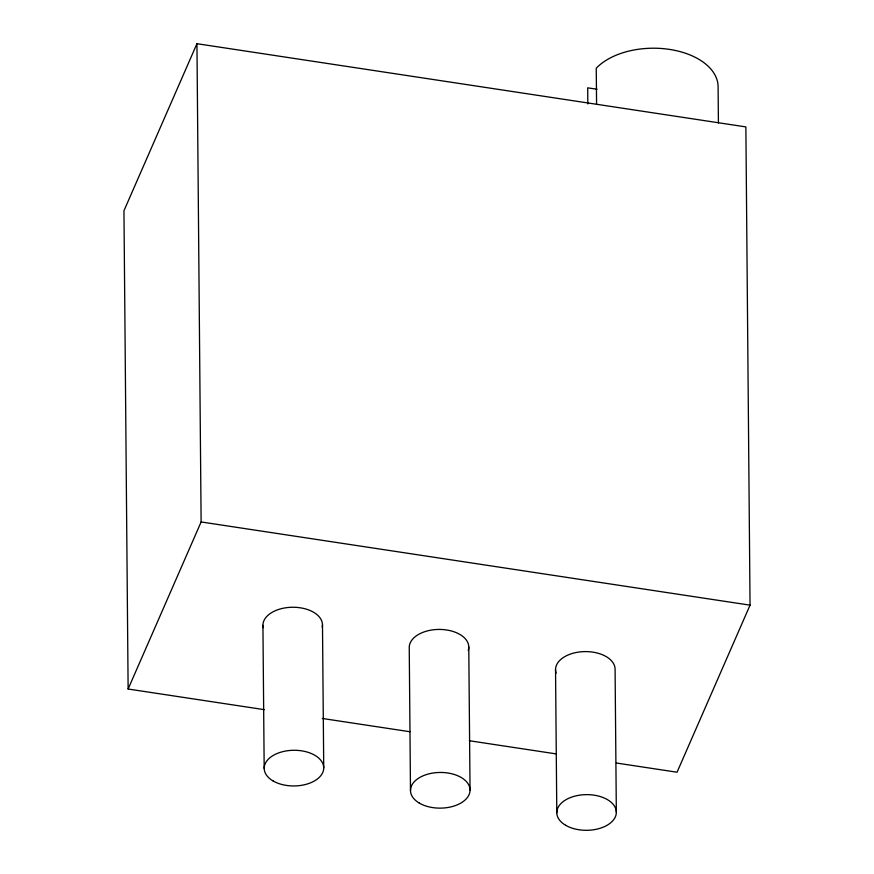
<?xml version="1.0" encoding="UTF-8"?>
<svg xmlns="http://www.w3.org/2000/svg" width="874" height="874" viewBox="0 0 874 874"><rect width="100%" height="100%" fill="white"/><g stroke="black" fill="none" stroke-linecap="round" stroke-linejoin="round"><path stroke-width="1.31" d="M616.367 763.024L677.055 772.223L750.045 605.158L745.872 126.905L196.945 43.7L123.955 210.765L128.128 689.018L264.352 709.666M128.128 689.018L201.118 521.953L196.945 43.7M597.062 89.257L587.689 87.837L587.831 103.94M201.118 521.953L750.045 605.158M322.342 718.461L410.015 731.746M469.349 740.737L555.667 753.825M718.417 122.939L718.1 86.701A65.211 39.057 -0.5 0 0 669.44 49.392A65.211 39.057 -0.5 0 0 596.254 68.227L596.571 104.465M616.334 812.208L615.088 669.178A29.771 17.841 -0.5 0 0 582.237 651.709A29.771 17.841 -0.5 0 0 556.148 673.177M555.536 669.692L556.793 812.722M468.781 647L470.037 790.03M410.485 790.544L409.24 647.525A29.771 17.841 -0.5 0 1 441.774 629.488A29.771 17.841 -0.5 0 1 468.246 650.485M322.484 624.823L323.73 767.853M262.932 625.347L264.177 768.377M263.205 627.674A29.771 17.841 -0.5 0 1 292.55 607.255A29.771 17.841 -0.5 0 1 322.244 627.161M273.016 780.908A29.771 17.841 -0.5 0 0 322.757 772.485A29.771 17.841 -0.5 0 0 286.104 750.952A29.771 17.841 -0.5 0 0 273.016 780.908M419.312 803.086A29.771 17.841 -0.5 0 0 469.065 794.652A29.771 17.841 -0.5 0 0 432.401 773.129A29.771 17.841 -0.5 0 0 419.312 803.086M565.62 825.264A29.771 17.841 -0.5 0 0 615.362 816.829A29.771 17.841 -0.5 0 0 578.708 795.307A29.771 17.841 -0.5 0 0 565.62 825.264"/></g></svg>
